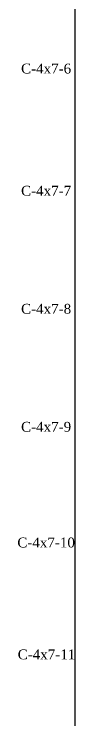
# Model space of a CAD drawing. Header units: millimetres. Extents: x -111267 to 10003021, y -40114 to 2098113.
# Drawn here: x 4396843 to 4399714, y 1999011 to 2034986 of the extents above; entities that cross this region are included whole.
import ezdxf

# ---------------------------------------------------------------- set-up
doc = ezdxf.new("R2010")
doc.units = ezdxf.units.MM
doc.layers.add('9.Title', color=7, linetype='Continuous')
doc.styles.add('DRIQsmall', font='times.ttf', dxfattribs={"height": 0.2})

msp = doc.modelspace()

# ---------------------------------------------------------------- linework, layer by layer
at = {"layer": '9.Title'}
msp.add_line((4399714.3, 1999011, -198769.9), (4399714.3, 2066045.3, -198769.9), dxfattribs=at)

# ---------------------------------------------------------------- texts
at = {"layer": '9.Title', "linetype": 'Continuous', "lineweight": 9, "ltscale": 0.5, "char_height": 500, "width": 8540.737, "attachment_point": 5, "style": 'DRIQsmall'}
for s, insert in [('C-4x7-6', (4398259.7, 2032236.2, -198769.9)), ('C-4x7-7', (4398259.7, 2026056.7, -198769.9)), ('C-4x7-8', (4398259.7, 2020088.2, -198769.9)), ('C-4x7-9', (4398259.7, 2014122.5, -198769.9)), ('C-4x7-10', (4398259.7, 2008273.2, -198769.9)), ('C-4x7-11', (4398277.9, 2002614.9, -397539.8))]:
    msp.add_mtext(s, dxfattribs=dict(at, insert=insert))

doc.saveas('drawing.dxf')
